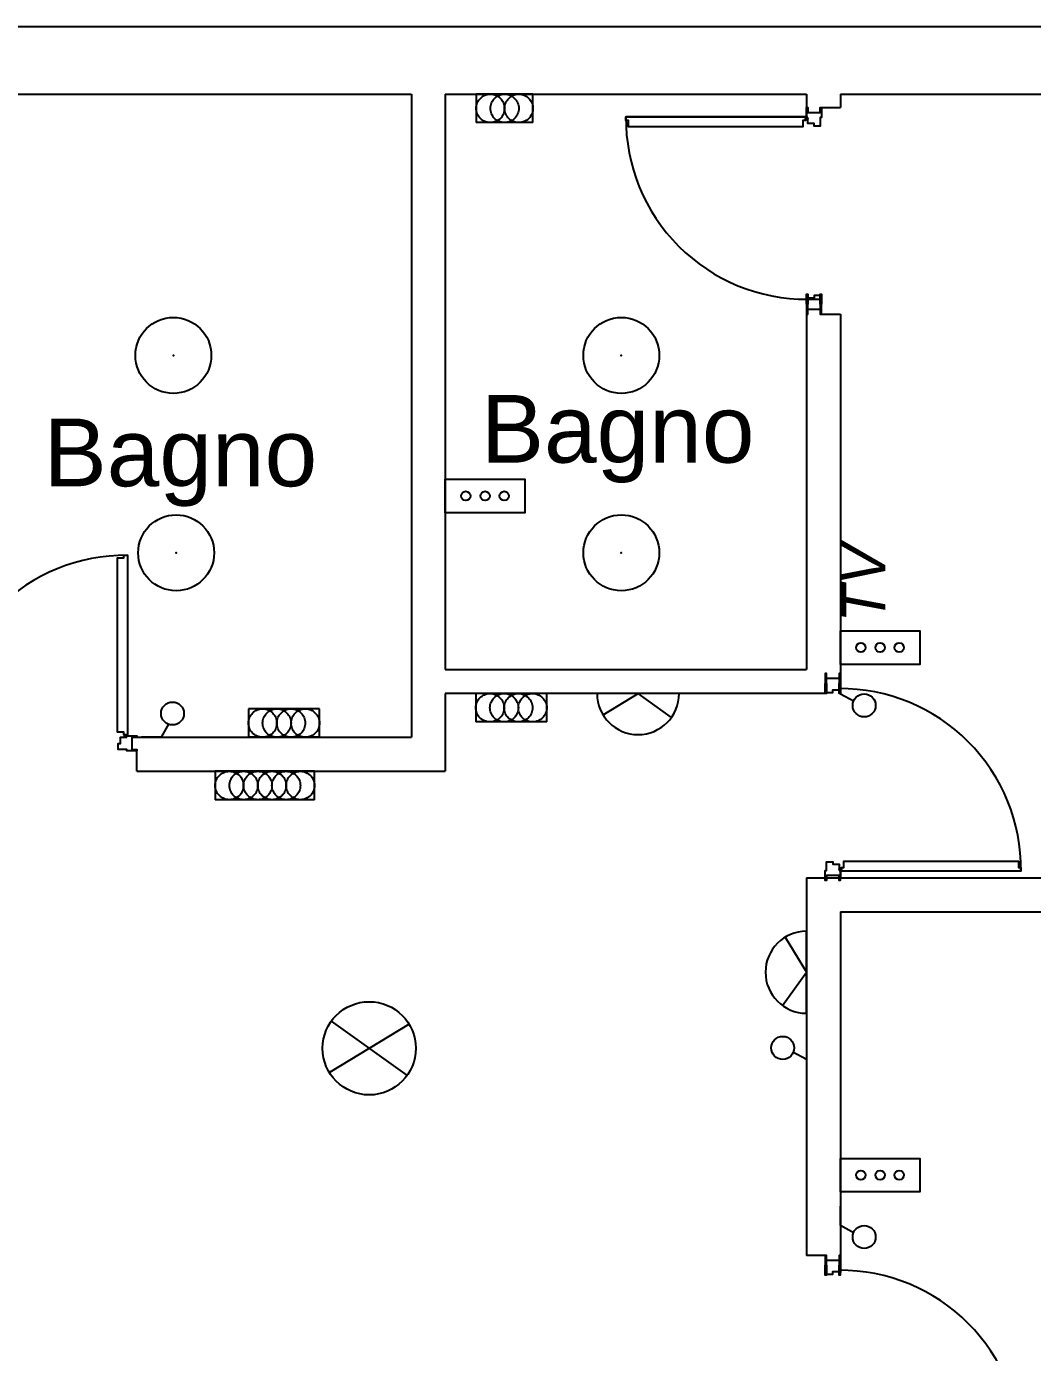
# Model space of a CAD drawing. Header units: millimetres. Extents: x 1251.1 to 1334.1, y 1577.6 to 1641.3.
# Drawn here: x 1303.34 to 1307.79, y 1614.57 to 1620.45 of the extents above; entities that cross this region are included whole.
import ezdxf

# ---------------------------------------------------------------- set-up
doc = ezdxf.new("R2010")
doc.units = ezdxf.units.MM
doc.linetypes.add('ACAD_ISO02W100', pattern=[15, 12, -3])
doc.linetypes.add('DASHED2', pattern=[9.525, 6.35, -3.175])
for name, color, linetype in [('IMPIANTO ELETTRICO', 7, 'Continuous'), ('IMPIANTO TERMICO', 1, 'Continuous'), ('MURATURA', 140, 'Continuous'), ('PORTES', 3, 'Continuous')]:
    doc.layers.add(name, color=color, linetype=linetype)
doc.styles.add('fm-studio_50', font='Arial Italic.ttf', dxfattribs={"height": 10})
doc.styles.get("Standard").update_dxf_attribs({"font": 'Arial.ttf'})

msp = doc.modelspace()

# ---------------------------------------------------------------- linework, layer by layer
at = {"layer": 'IMPIANTO ELETTRICO', "linetype": 'Continuous'}
for p, q in [((1305.8893, 1617.4002), (1306.0445, 1617.4949)), ((1306.1923, 1617.3891), (1306.0445, 1617.4949)), ((1306.6959, 1616.4152), (1306.7905, 1616.26)), ((1306.6847, 1616.1122), (1306.7905, 1616.26)), ((1305.0298, 1616.0304), (1304.677, 1615.8152)), ((1304.6854, 1616.0431), (1305.0214, 1615.8025))]:
    msp.add_line(p, q, dxfattribs=at)
for points in [[(1305.1905, 1618.2965), (1305.1905, 1618.4447), (1305.5423, 1618.4447), (1305.5423, 1618.2965)], [(1306.9405, 1617.6245), (1306.9405, 1617.7726), (1307.2923, 1617.7726), (1307.2923, 1617.6245)], [(1306.9405, 1615.2869), (1306.9405, 1615.4351), (1307.2923, 1615.4351), (1307.2923, 1615.2869)]]:
    msp.add_lwpolyline(points, close=True, dxfattribs=at)
for points in [[(1307.0014, 1617.4593), (1306.9405, 1617.4928), (1306.9405, 1617.5793)], [(1303.9651, 1617.3621), (1303.9316, 1617.3013), (1303.845, 1617.3013)], [(1306.7297, 1615.9078), (1306.7905, 1615.8743), (1306.7905, 1615.7878)], [(1307.0014, 1615.1033), (1306.9405, 1615.1368), (1306.9405, 1615.2233)]]:
    msp.add_lwpolyline(points, dxfattribs=at)
for points in [[(1305.8627, 1617.4949, 1), (1306.2262, 1617.4949)], [(1306.7905, 1616.4418, 1), (1306.7905, 1616.0782)]]:
    msp.add_lwpolyline(points, format="xyb", close=True, dxfattribs=at)
for centre, radius in [((1303.9857, 1618.9936), 0.1682), ((1305.9701, 1618.9936), 0.1682), ((1305.2812, 1618.3706), 0.0207), ((1305.3664, 1618.3706), 0.0207), ((1305.4516, 1618.3706), 0.0207), ((1303.998, 1618.1188), 0.1682), ((1305.9701, 1618.1188), 0.1682), ((1307.0312, 1617.6986), 0.0207), ((1307.1164, 1617.6986), 0.0207), ((1307.2016, 1617.6986), 0.0207), ((1303.9819, 1617.4067), 0.0509), ((1307.046, 1617.4424), 0.0509), ((1304.8534, 1615.9228), 0.2066), ((1306.6851, 1615.9247), 0.0509), ((1307.0312, 1615.361), 0.0207), ((1307.1164, 1615.361), 0.0207), ((1307.2016, 1615.361), 0.0207), ((1307.046, 1615.0865), 0.0509)]:
    msp.add_circle(centre, radius, dxfattribs=at)
at = {"layer": 'IMPIANTO ELETTRICO', "linetype": 'DASHED2'}
for p in [(1303.9857, 1618.9936), (1305.9701, 1618.9936), (1303.998, 1618.1188), (1305.9701, 1618.1188)]:
    msp.add_point(p, dxfattribs=at)
at = {"layer": 'IMPIANTO TERMICO', "linetype": 'ACAD_ISO02W100'}
for p, q in [((1305.5787, 1620.0255), (1305.5787, 1620.1513)), ((1305.5787, 1620.0255), (1305.3272, 1620.0255)), ((1305.3253, 1617.4949), (1305.3253, 1617.3691)), ((1305.6402, 1617.4949), (1305.3253, 1617.4949)), ((1305.6402, 1617.3691), (1305.6402, 1617.4949)), ((1304.3184, 1617.427), (1304.3184, 1617.3013)), ((1304.6333, 1617.427), (1304.3184, 1617.427)), ((1304.3807, 1617.427), (1304.3807, 1617.427)), ((1304.6333, 1617.3013), (1304.6333, 1617.427)), ((1305.6402, 1617.3691), (1305.3253, 1617.3691)), ((1304.171, 1617.1505), (1304.171, 1617.0247)), ((1304.6111, 1617.0247), (1304.6111, 1617.1505)), ((1304.6111, 1617.0247), (1304.171, 1617.0247))]:
    msp.add_line(p, q, dxfattribs=at)
for centre in [(1305.3901, 1620.0884), (1305.453, 1620.0884), (1305.5159, 1620.0884), (1305.3882, 1617.432), (1305.4511, 1617.432), (1305.514, 1617.432), (1305.5769, 1617.432), (1304.3813, 1617.3642), (1304.4442, 1617.3642), (1304.5071, 1617.3642), (1304.57, 1617.3642), (1304.2339, 1617.0876), (1304.2968, 1617.0876), (1304.3597, 1617.0876), (1304.4226, 1617.0876), (1304.4855, 1617.0876), (1304.5484, 1617.0876)]:
    msp.add_circle(centre, 0.0629, dxfattribs=at)
at = {"layer": 'MURATURA'}
for p, q in [((1298.4456, 1620.4513), (1311.4456, 1620.4513)), ((1302.8956, 1620.1513), (1305.0405, 1620.1513)), ((1305.0405, 1620.1513), (1305.0405, 1617.3013)), ((1305.1905, 1620.1513), (1305.1905, 1617.6013)), ((1305.1905, 1620.1513), (1306.7905, 1620.1513)), ((1306.7905, 1620.1513), (1306.7905, 1620.0513)), ((1306.9405, 1620.1513), (1306.9405, 1620.0927)), ((1306.9405, 1620.1513), (1311.4456, 1620.1513)), ((1306.9405, 1620.1513), (1307.3956, 1620.1513)), ((1306.7905, 1620.0513), (1305.9905, 1620.0513)), ((1306.7905, 1619.2513), (1306.7905, 1617.6013)), ((1306.9405, 1619.1763), (1306.9405, 1617.4928)), ((1305.1905, 1617.6013), (1306.7905, 1617.6013)), ((1306.9405, 1617.5452), (1306.9401, 1617.5452)), ((1305.1905, 1617.4513), (1305.1905, 1617.1513)), ((1303.8016, 1617.3013), (1305.0405, 1617.3013)), ((1303.8237, 1617.1513), (1305.1905, 1617.1513)), ((1306.9405, 1616.722), (1306.9405, 1616.6778)), ((1306.7905, 1616.6778), (1311.1388, 1616.6778)), ((1306.7905, 1616.6778), (1306.7905, 1615.0052)), ((1306.9405, 1616.5278), (1311.139, 1616.5278)), ((1306.9405, 1616.5278), (1306.9405, 1614.9292)), ((1306.9405, 1614.9672), (1306.9401, 1614.9672))]:
    msp.add_line(p, q, dxfattribs=at)
at = {"layer": 'MURATURA', "linetype": 'ACAD_ISO02W100'}
for p, q in [((1305.3272, 1620.1513), (1305.3272, 1620.0255)), ((1305.5787, 1620.1513), (1305.3272, 1620.1513)), ((1305.3895, 1620.1513), (1305.3895, 1620.1513)), ((1306.8573, 1620.0927), (1306.9405, 1620.0927)), ((1306.8573, 1619.1763), (1306.9405, 1619.1763)), ((1306.8738, 1617.4949), (1305.1905, 1617.4949)), ((1305.1905, 1617.4949), (1305.1905, 1617.4513)), ((1305.3875, 1617.4949), (1305.3875, 1617.4949)), ((1304.6333, 1617.3013), (1304.3184, 1617.3013)), ((1303.8237, 1617.1513), (1303.8237, 1617.2411)), ((1304.6111, 1617.1505), (1304.171, 1617.1505)), ((1304.2333, 1617.1505), (1304.2333, 1617.1505)), ((1306.8738, 1615.0052), (1306.7905, 1615.0052))]:
    msp.add_line(p, q, dxfattribs=at)
at = {"layer": 'PORTES'}
for points in [[(1306.7855, 1620.0513), (1306.7855, 1620.0347), (1306.7744, 1620.0347), (1306.7744, 1620.0071), (1306.0016, 1620.0071), (1306.0016, 1620.0347), (1305.9905, 1620.0347), (1305.9905, 1620.0513)], [(1306.7965, 1620.0485), (1306.791, 1620.0485), (1306.791, 1620.0927), (1306.7965, 1620.0927), (1306.7965, 1620.0706), (1306.8517, 1620.0706), (1306.8517, 1620.0927), (1306.8573, 1620.0927), (1306.8573, 1620.0485), (1306.8517, 1620.0485), (1306.8517, 1620.0099), (1306.8241, 1620.0099), (1306.8241, 1620.0209), (1306.7965, 1620.0209)], [(1306.7965, 1619.2204), (1306.791, 1619.2204), (1306.791, 1619.1763), (1306.7965, 1619.1763), (1306.7965, 1619.1983), (1306.8517, 1619.1983), (1306.8517, 1619.1763), (1306.8573, 1619.1763), (1306.8573, 1619.2204), (1306.8517, 1619.2204), (1306.8517, 1619.2591), (1306.8241, 1619.2591), (1306.8241, 1619.248), (1306.7965, 1619.248)], [(1303.7823, 1617.3128), (1303.7657, 1617.3128), (1303.7657, 1617.3239), (1303.7381, 1617.3239), (1303.7381, 1618.0967), (1303.7657, 1618.0967), (1303.7657, 1618.1078), (1303.7823, 1618.1078)], [(1306.9345, 1617.539), (1306.9401, 1617.539), (1306.9401, 1617.5832), (1306.9345, 1617.5832), (1306.9345, 1617.5611), (1306.8793, 1617.5611), (1306.8793, 1617.5832), (1306.8738, 1617.5832), (1306.8738, 1617.539), (1306.8793, 1617.539), (1306.8793, 1617.5004), (1306.9069, 1617.5004), (1306.9069, 1617.5114), (1306.9345, 1617.5114)], [(1303.7795, 1617.3018), (1303.7795, 1617.3073), (1303.8237, 1617.3073), (1303.8237, 1617.3018), (1303.8016, 1617.3018), (1303.8016, 1617.2466), (1303.8237, 1617.2466), (1303.8237, 1617.2411), (1303.7795, 1617.2411), (1303.7795, 1617.2466), (1303.7409, 1617.2466), (1303.7409, 1617.2742), (1303.7519, 1617.2742), (1303.7519, 1617.3018)], [(1306.9345, 1616.711), (1306.9401, 1616.711), (1306.9401, 1616.6668), (1306.9345, 1616.6668), (1306.9345, 1616.6889), (1306.8793, 1616.6889), (1306.8793, 1616.6668), (1306.8738, 1616.6668), (1306.8738, 1616.711), (1306.8793, 1616.711), (1306.8793, 1616.7496), (1306.9069, 1616.7496), (1306.9069, 1616.7386), (1306.9345, 1616.7386)], [(1306.9456, 1616.7082), (1306.9456, 1616.7248), (1306.9566, 1616.7248), (1306.9566, 1616.7524), (1307.7295, 1616.7524), (1307.7295, 1616.7248), (1307.7405, 1616.7248), (1307.7405, 1616.7082)], [(1306.9345, 1614.961), (1306.9401, 1614.961), (1306.9401, 1615.0052), (1306.9345, 1615.0052), (1306.9345, 1614.9831), (1306.8793, 1614.9831), (1306.8793, 1615.0052), (1306.8738, 1615.0052), (1306.8738, 1614.961), (1306.8793, 1614.961), (1306.8793, 1614.9224), (1306.9069, 1614.9224), (1306.9069, 1614.9334), (1306.9345, 1614.9334)]]:
    msp.add_lwpolyline(points, close=True, dxfattribs=at)
for points in [[(1306.7965, 1619.1928), (1306.7965, 1619.2204), (1306.791, 1619.2204), (1306.791, 1619.2646), (1306.7965, 1619.2646), (1306.7965, 1619.2425), (1306.8517, 1619.2425), (1306.8517, 1619.2646), (1306.8573, 1619.2646), (1306.8573, 1619.2204), (1306.8517, 1619.2204), (1306.8517, 1619.1818)], [(1306.8793, 1617.517), (1306.8793, 1617.4949), (1306.8738, 1617.4949), (1306.8738, 1617.539), (1306.8793, 1617.539), (1306.8793, 1617.5777)], [(1306.9345, 1617.5667), (1306.9345, 1617.539), (1306.9401, 1617.539), (1306.9401, 1617.4949), (1306.9345, 1617.4949), (1306.9345, 1617.517)], [(1306.8793, 1614.939), (1306.8793, 1614.9169), (1306.8738, 1614.9169), (1306.8738, 1614.961), (1306.8793, 1614.961), (1306.8793, 1614.9997)], [(1306.9345, 1614.9886), (1306.9345, 1614.961), (1306.9401, 1614.961), (1306.9401, 1614.9169), (1306.9345, 1614.9169), (1306.9345, 1614.939)]]:
    msp.add_lwpolyline(points, dxfattribs=at)
for centre in [(1306.791, 1620.043), (1303.774, 1617.3073), (1306.9401, 1616.7165)]:
    msp.add_circle(centre, 0.00552, dxfattribs=at)
for centre, start, end in [((1306.791, 1620.043), 179.47914, 270.34723), ((1303.774, 1617.3073), 89.47914, 180.34723), ((1306.9401, 1616.7165), 359.47914, 90.34723), ((1306.9401, 1614.1385), 359.47914, 90.34723)]:
    msp.add_arc(centre, 0.8005, start, end, dxfattribs=at)

# ---------------------------------------------------------------- texts
at = {"layer": 'IMPIANTO ELETTRICO', "linetype": 'Continuous', "style": 'fm-studio_50'}
msp.add_text('TV', height=0.19363, rotation=90, dxfattribs=at).set_placement((1307.1392, 1617.8098))
at = {"layer": 'MURATURA', "char_height": 0.3, "attachment_point": 1}
for insert in [(1305.3483, 1618.8184), (1303.4112, 1618.7137)]:
    msp.add_mtext_dynamic_manual_height_columns('{\\C0;Bagno}', width=3.138539, gutter_width=12.5, heights=[0], dxfattribs=dict(at, insert=insert))

doc.saveas('drawing.dxf')
